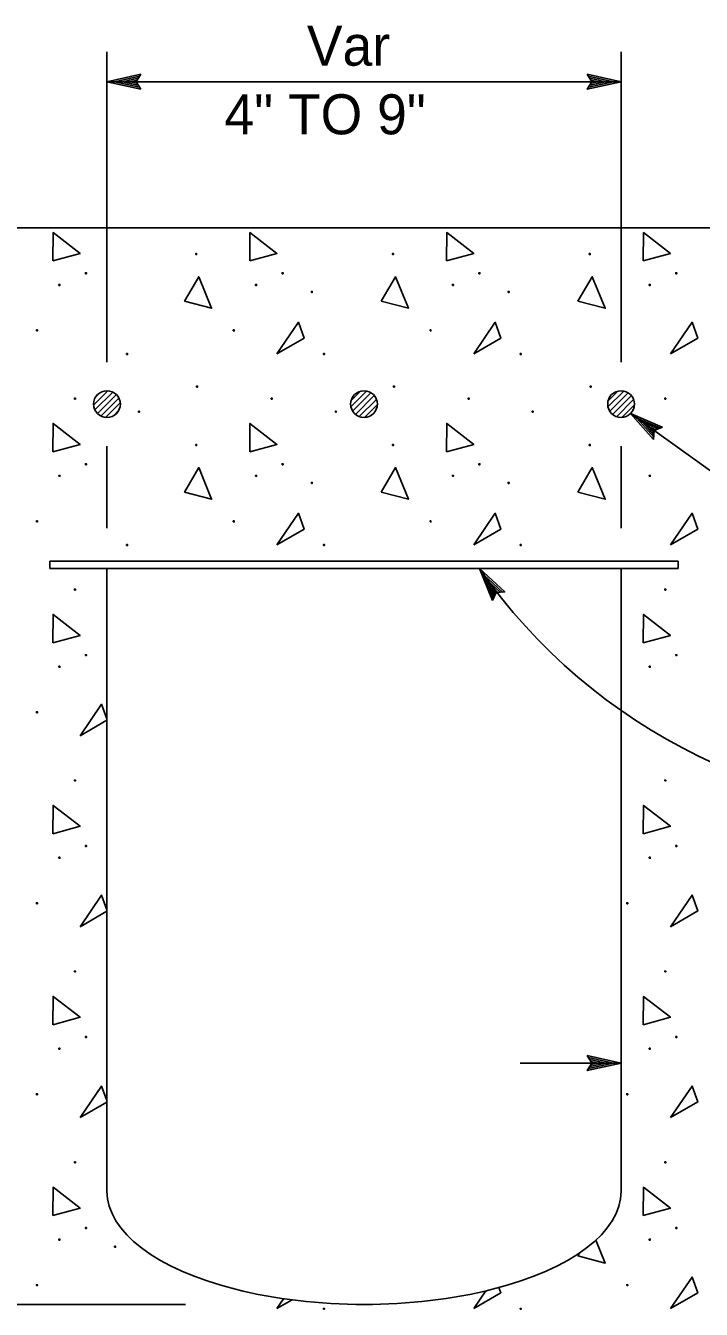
# Model space of a CAD drawing. Extents: x -893 to 867, y -474 to 712.
# Drawn here: x -656.6 to -538.4, y -269.7 to -45.2 of the extents above; entities that cross this region are included whole.
import ezdxf

# ---------------------------------------------------------------- set-up
doc = ezdxf.new("R2010")
doc.units = 0
for name, color, linetype in [('36 Drainage', 7, 'Continuous'), ('56 Stage 3 Anno', 7, 'Continuous'), ('57 Undefined', 7, 'Continuous'), ('60 Nongeo Data', 7, 'Continuous')]:
    doc.layers.add(name, color=color, linetype=linetype)

msp = doc.modelspace()

# ---------------------------------------------------------------- linework, layer by layer
at = {"layer": '36 Drainage'}
for p, q in [((-642.41, -166.66), (-647.11, -169.38)), ((-642.41, -200.06), (-647.11, -202.78)), ((-642.41, -233.46), (-647.11, -236.18)), ((-559.96, -260.36), (-559.62, -259.79)), ((-578.21, -269.59), (-576.09, -266.47)), ((-612.66, -269.59), (-611.48, -267.86)), ((-610, -268.05), (-612.66, -269.59))]:
    msp.add_line(p, q, dxfattribs=at)
for points in [[(-651.87, -86.3), (-651.83, -81.35), (-647.11, -85.01), (-651.87, -86.3)], [(-617.42, -86.3), (-617.38, -81.35), (-612.66, -85.01), (-617.42, -86.3)], [(-582.97, -86.3), (-582.93, -81.35), (-578.21, -85.01), (-582.97, -86.3)], [(-548.52, -86.3), (-548.48, -81.35), (-543.76, -85.01), (-548.52, -86.3)], [(-626.88, -85.2), (-626.71, -85.2), (-626.71, -85.03), (-626.88, -85.03), (-626.88, -85.2)], [(-592.43, -85.2), (-592.26, -85.2), (-592.26, -85.03), (-592.43, -85.03), (-592.43, -85.2)], [(-557.98, -85.2), (-557.81, -85.2), (-557.81, -85.03), (-557.98, -85.03), (-557.98, -85.2)], [(-646.19, -88.56), (-646.02, -88.56), (-646.02, -88.39), (-646.19, -88.39), (-646.19, -88.56)], [(-628.86, -93.34), (-626.35, -89.07), (-624.09, -94.6), (-628.86, -93.34)], [(-611.74, -88.56), (-611.57, -88.56), (-611.57, -88.39), (-611.74, -88.39), (-611.74, -88.56)], [(-594.41, -93.34), (-591.9, -89.07), (-589.63, -94.6), (-594.41, -93.34)], [(-577.29, -88.56), (-577.12, -88.56), (-577.12, -88.39), (-577.29, -88.39), (-577.29, -88.56)], [(-559.96, -93.34), (-557.45, -89.07), (-555.18, -94.6), (-559.96, -93.34)], [(-542.84, -88.56), (-542.67, -88.56), (-542.67, -88.39), (-542.84, -88.39), (-542.84, -88.56)], [(-650.83, -90.59), (-650.66, -90.59), (-650.66, -90.42), (-650.83, -90.42), (-650.83, -90.59)], [(-616.38, -90.59), (-616.21, -90.59), (-616.21, -90.42), (-616.38, -90.42), (-616.38, -90.59)], [(-606.63, -91.82), (-606.46, -91.82), (-606.46, -91.65), (-606.63, -91.65), (-606.63, -91.82)], [(-581.93, -90.59), (-581.76, -90.59), (-581.76, -90.42), (-581.93, -90.42), (-581.93, -90.59)], [(-572.18, -91.82), (-572.01, -91.82), (-572.01, -91.65), (-572.18, -91.65), (-572.18, -91.82)], [(-547.48, -90.59), (-547.31, -90.59), (-547.31, -90.42), (-547.48, -90.42), (-547.48, -90.59)], [(-654.76, -98.55), (-654.59, -98.55), (-654.59, -98.39), (-654.76, -98.39), (-654.76, -98.55)], [(-620.31, -98.55), (-620.14, -98.55), (-620.14, -98.39), (-620.31, -98.39), (-620.31, -98.55)], [(-612.66, -102.57), (-608.89, -97.04), (-607.88, -99.8), (-612.66, -102.57)], [(-585.85, -98.55), (-585.69, -98.55), (-585.69, -98.39), (-585.85, -98.39), (-585.85, -98.55)], [(-578.21, -102.57), (-574.44, -97.04), (-573.43, -99.8), (-578.21, -102.57)], [(-543.76, -102.57), (-539.99, -97.04), (-538.98, -99.8), (-543.76, -102.57)], [(-638.97, -102.69), (-638.8, -102.69), (-638.8, -102.53), (-638.97, -102.53), (-638.97, -102.69)], [(-604.52, -102.69), (-604.35, -102.69), (-604.35, -102.53), (-604.52, -102.53), (-604.52, -102.69)], [(-570.07, -102.69), (-569.9, -102.69), (-569.9, -102.53), (-570.07, -102.53), (-570.07, -102.69)], [(-626.72, -108.37), (-626.55, -108.37), (-626.55, -108.21), (-626.72, -108.21), (-626.72, -108.37)], [(-592.27, -108.37), (-592.1, -108.37), (-592.1, -108.21), (-592.27, -108.21), (-592.27, -108.37)], [(-557.81, -108.37), (-557.65, -108.37), (-557.65, -108.21), (-557.81, -108.21), (-557.81, -108.37)], [(-648.1, -110.48), (-647.93, -110.48), (-647.93, -110.32), (-648.1, -110.32), (-648.1, -110.48)], [(-613.65, -110.48), (-613.48, -110.48), (-613.48, -110.32), (-613.65, -110.32), (-613.65, -110.48)], [(-579.2, -110.48), (-579.03, -110.48), (-579.03, -110.32), (-579.2, -110.32), (-579.2, -110.48)], [(-544.75, -110.48), (-544.58, -110.48), (-544.58, -110.32), (-544.75, -110.32), (-544.75, -110.48)], [(-636.88, -112.76), (-636.71, -112.76), (-636.71, -112.6), (-636.88, -112.6), (-636.88, -112.76)], [(-602.43, -112.76), (-602.26, -112.76), (-602.26, -112.6), (-602.43, -112.6), (-602.43, -112.76)], [(-567.98, -112.76), (-567.81, -112.76), (-567.81, -112.6), (-567.98, -112.6), (-567.98, -112.76)], [(-651.87, -119.71), (-651.83, -114.75), (-647.11, -118.41), (-651.87, -119.71)], [(-617.42, -119.71), (-617.38, -114.75), (-612.66, -118.41), (-617.42, -119.71)], [(-582.97, -119.71), (-582.93, -114.75), (-578.21, -118.41), (-582.97, -119.71)], [(-626.88, -118.6), (-626.71, -118.6), (-626.71, -118.43), (-626.88, -118.43), (-626.88, -118.6)], [(-592.43, -118.6), (-592.26, -118.6), (-592.26, -118.43), (-592.43, -118.43), (-592.43, -118.6)], [(-557.98, -118.6), (-557.81, -118.6), (-557.81, -118.43), (-557.98, -118.43), (-557.98, -118.6)], [(-646.19, -121.96), (-646.02, -121.96), (-646.02, -121.79), (-646.19, -121.79), (-646.19, -121.96)], [(-628.86, -126.75), (-626.35, -122.47), (-624.09, -128), (-628.86, -126.75)], [(-611.74, -121.96), (-611.57, -121.96), (-611.57, -121.79), (-611.74, -121.79), (-611.74, -121.96)], [(-594.41, -126.75), (-591.9, -122.47), (-589.63, -128), (-594.41, -126.75)], [(-577.29, -121.96), (-577.12, -121.96), (-577.12, -121.79), (-577.29, -121.79), (-577.29, -121.96)], [(-559.96, -126.75), (-557.45, -122.47), (-555.18, -128), (-559.96, -126.75)], [(-650.83, -123.99), (-650.66, -123.99), (-650.66, -123.82), (-650.83, -123.82), (-650.83, -123.99)], [(-616.38, -123.99), (-616.21, -123.99), (-616.21, -123.82), (-616.38, -123.82), (-616.38, -123.99)], [(-606.63, -125.22), (-606.46, -125.22), (-606.46, -125.06), (-606.63, -125.06), (-606.63, -125.22)], [(-581.93, -123.99), (-581.76, -123.99), (-581.76, -123.82), (-581.93, -123.82), (-581.93, -123.99)], [(-572.18, -125.22), (-572.01, -125.22), (-572.01, -125.06), (-572.18, -125.06), (-572.18, -125.22)], [(-547.48, -123.99), (-547.31, -123.99), (-547.31, -123.82), (-547.48, -123.82), (-547.48, -123.99)], [(-654.76, -131.96), (-654.59, -131.96), (-654.59, -131.79), (-654.76, -131.79), (-654.76, -131.96)], [(-620.31, -131.96), (-620.14, -131.96), (-620.14, -131.79), (-620.31, -131.79), (-620.31, -131.96)], [(-612.66, -135.97), (-608.89, -130.44), (-607.88, -133.21), (-612.66, -135.97)], [(-585.85, -131.96), (-585.69, -131.96), (-585.69, -131.79), (-585.85, -131.79), (-585.85, -131.96)], [(-578.21, -135.97), (-574.44, -130.44), (-573.43, -133.21), (-578.21, -135.97)], [(-543.76, -135.97), (-539.99, -130.44), (-538.98, -133.21), (-543.76, -135.97)], [(-638.97, -136.1), (-638.8, -136.1), (-638.8, -135.93), (-638.97, -135.93), (-638.97, -136.1)], [(-604.52, -136.1), (-604.35, -136.1), (-604.35, -135.93), (-604.52, -135.93), (-604.52, -136.1)], [(-570.07, -136.1), (-569.9, -136.1), (-569.9, -135.93), (-570.07, -135.93), (-570.07, -136.1)], [(-648.1, -143.89), (-647.93, -143.89), (-647.93, -143.72), (-648.1, -143.72), (-648.1, -143.89)], [(-544.75, -143.89), (-544.58, -143.89), (-544.58, -143.72), (-544.75, -143.72), (-544.75, -143.89)], [(-651.87, -153.11), (-651.83, -148.16), (-647.11, -151.81), (-651.87, -153.11)], [(-548.52, -153.11), (-548.48, -148.16), (-543.76, -151.81), (-548.52, -153.11)], [(-646.19, -155.36), (-646.02, -155.36), (-646.02, -155.2), (-646.19, -155.2), (-646.19, -155.36)], [(-542.84, -155.36), (-542.67, -155.36), (-542.67, -155.2), (-542.84, -155.2), (-542.84, -155.36)], [(-650.83, -157.4), (-650.66, -157.4), (-650.66, -157.23), (-650.83, -157.23), (-650.83, -157.4)], [(-547.48, -157.4), (-547.31, -157.4), (-547.31, -157.23), (-547.48, -157.23), (-547.48, -157.4)], [(-647.11, -169.38), (-643.34, -163.85), (-642.41, -166.39)], [(-654.76, -165.36), (-654.59, -165.36), (-654.59, -165.19), (-654.76, -165.19), (-654.76, -165.36)], [(-648.1, -177.29), (-647.93, -177.29), (-647.93, -177.12), (-648.1, -177.12), (-648.1, -177.29)], [(-544.75, -177.29), (-544.58, -177.29), (-544.58, -177.12), (-544.75, -177.12), (-544.75, -177.29)], [(-651.87, -186.52), (-651.83, -181.56), (-647.11, -185.22), (-651.87, -186.52)], [(-548.52, -186.52), (-548.48, -181.56), (-543.76, -185.22), (-548.52, -186.52)], [(-646.19, -188.77), (-646.02, -188.77), (-646.02, -188.6), (-646.19, -188.6), (-646.19, -188.77)], [(-542.84, -188.77), (-542.67, -188.77), (-542.67, -188.6), (-542.84, -188.6), (-542.84, -188.77)], [(-650.83, -190.8), (-650.66, -190.8), (-650.66, -190.63), (-650.83, -190.63), (-650.83, -190.8)], [(-547.48, -190.8), (-547.31, -190.8), (-547.31, -190.63), (-547.48, -190.63), (-547.48, -190.8)], [(-647.11, -202.78), (-643.34, -197.25), (-642.41, -199.8)], [(-543.76, -202.78), (-539.99, -197.25), (-538.98, -200.01), (-543.76, -202.78)], [(-654.76, -198.77), (-654.59, -198.77), (-654.59, -198.6), (-654.76, -198.6), (-654.76, -198.77)], [(-551.4, -198.77), (-551.24, -198.77), (-551.24, -198.6), (-551.4, -198.6), (-551.4, -198.77)], [(-648.1, -210.7), (-647.93, -210.7), (-647.93, -210.53), (-648.1, -210.53), (-648.1, -210.7)], [(-544.75, -210.7), (-544.58, -210.7), (-544.58, -210.53), (-544.75, -210.53), (-544.75, -210.7)], [(-651.87, -219.92), (-651.83, -214.96), (-647.11, -218.62), (-651.87, -219.92)], [(-548.52, -219.92), (-548.48, -214.96), (-543.76, -218.62), (-548.52, -219.92)], [(-646.19, -222.17), (-646.02, -222.17), (-646.02, -222), (-646.19, -222), (-646.19, -222.17)], [(-542.84, -222.17), (-542.67, -222.17), (-542.67, -222), (-542.84, -222), (-542.84, -222.17)], [(-650.83, -224.2), (-650.66, -224.2), (-650.66, -224.04), (-650.83, -224.04), (-650.83, -224.2)], [(-547.48, -224.2), (-547.31, -224.2), (-547.31, -224.04), (-547.48, -224.04), (-547.48, -224.2)], [(-647.11, -236.18), (-643.34, -230.65), (-642.41, -233.2)], [(-543.76, -236.18), (-539.99, -230.65), (-538.98, -233.42), (-543.76, -236.18)], [(-654.76, -232.17), (-654.59, -232.17), (-654.59, -232), (-654.76, -232), (-654.76, -232.17)], [(-551.4, -232.17), (-551.24, -232.17), (-551.24, -232), (-551.4, -232), (-551.4, -232.17)], [(-648.1, -244.1), (-647.93, -244.1), (-647.93, -243.93), (-648.1, -243.93), (-648.1, -244.1)], [(-544.75, -244.1), (-544.58, -244.1), (-544.58, -243.93), (-544.75, -243.93), (-544.75, -244.1)], [(-651.87, -253.32), (-651.83, -248.37), (-647.11, -252.03), (-651.87, -253.32)], [(-548.52, -253.32), (-548.48, -248.37), (-543.76, -252.03), (-548.52, -253.32)], [(-646.19, -255.58), (-646.02, -255.58), (-646.02, -255.41), (-646.19, -255.41), (-646.19, -255.58)], [(-542.84, -255.58), (-542.67, -255.58), (-542.67, -255.41), (-542.84, -255.41), (-542.84, -255.58)], [(-650.83, -257.61), (-650.66, -257.61), (-650.66, -257.44), (-650.83, -257.44), (-650.83, -257.61)], [(-556.83, -257.59), (-555.18, -261.62), (-559.96, -260.36)], [(-547.48, -257.61), (-547.31, -257.61), (-547.31, -257.44), (-547.48, -257.44), (-547.48, -257.61)], [(-641.08, -258.84), (-640.91, -258.84), (-640.91, -258.67), (-641.08, -258.67), (-641.08, -258.84)], [(-543.76, -269.59), (-539.99, -264.06), (-538.98, -266.82), (-543.76, -269.59)], [(-654.76, -265.57), (-654.59, -265.57), (-654.59, -265.41), (-654.76, -265.41), (-654.76, -265.57)], [(-573.78, -265.88), (-573.43, -266.82), (-578.21, -269.59)], [(-551.4, -265.57), (-551.24, -265.57), (-551.24, -265.41), (-551.4, -265.41), (-551.4, -265.57)], [(-604.52, -269.71), (-604.35, -269.71), (-604.35, -269.55), (-604.52, -269.55), (-604.52, -269.71)], [(-570.07, -269.71), (-569.9, -269.71), (-569.9, -269.55), (-570.07, -269.55), (-570.07, -269.71)]]:
    msp.add_lwpolyline(points, dxfattribs=at)
at = {"layer": '56 Stage 3 Anno'}
for p, q in [((-642.41, -104.02), (-642.41, -49.76)), ((-552.41, -104.02), (-552.41, -49.76)), ((-642.41, -54.97), (-552.41, -54.97)), ((-507.97, -143.67), (-550.76, -113.02)), ((-642.41, -133.07), (-642.41, -118.7)), ((-552.41, -133.07), (-552.41, -118.7)), ((-552.41, -226.65), (-570.06, -226.65)), ((-628.64, -268.86), (-770.07, -268.86))]:
    msp.add_line(p, q, dxfattribs=at)
for points in [[(-636.51, -56.29), (-642.41, -54.97), (-636.51, -53.66), (-636.72, -54.01), (-641.04, -54.97), (-636.72, -55.94), (-636.93, -55.59), (-639.69, -54.97), (-636.93, -54.36), (-637.14, -54.71), (-638.33, -54.97), (-637.13, -55.24), (-637.3, -54.97), (-636.51, -53.66), (-637.3, -54.97)], [(-558.32, -53.65), (-552.41, -54.97), (-558.32, -56.28), (-558.11, -55.93), (-553.78, -54.97), (-558.11, -54), (-557.9, -54.35), (-555.13, -54.97), (-557.9, -55.58), (-557.69, -55.23), (-556.49, -54.97), (-557.69, -54.7), (-557.53, -54.97), (-558.32, -56.28), (-557.53, -54.97)], [(-546.72, -117.53), (-550.76, -113.02), (-545.19, -115.39), (-545.57, -115.55), (-549.64, -113.81), (-546.69, -117.12), (-546.66, -116.72), (-548.55, -114.6), (-545.94, -115.71), (-546.32, -115.88), (-547.44, -115.39), (-546.62, -116.31), (-546.6, -116), (-545.19, -115.39), (-546.6, -116)], [(-574.92, -145.71), (-577.21, -140.11), (-572.76, -144.2), (-573.17, -144.23), (-576.43, -141.23), (-574.75, -145.34), (-574.58, -144.96), (-575.66, -142.34), (-573.58, -144.26), (-573.98, -144.29), (-574.88, -143.46), (-574.42, -144.59), (-574.29, -144.31), (-572.76, -144.2), (-574.29, -144.31)], [(-558.32, -225.33), (-552.41, -226.65), (-558.32, -227.96), (-558.11, -227.61), (-553.78, -226.65), (-558.11, -225.68), (-557.9, -226.03), (-555.13, -226.65), (-557.9, -227.26), (-557.69, -226.91), (-556.49, -226.65), (-557.69, -226.38), (-557.53, -226.65), (-558.32, -227.96), (-557.53, -226.65)]]:
    msp.add_lwpolyline(points, close=True, dxfattribs=at)
msp.add_arc((-494.89, -82.74), 100.34, 214.8718, 273.1494, dxfattribs=at)
at = {"layer": '60 Nongeo Data'}
for p, q in [((-743.2, -80.55), (-407.04, -80.55)), ((-507.41, -80.55), (-687.41, -80.55)), ((-644.74, -111.53), (-642.24, -109.03)), ((-644.52, -112.37), (-641.4, -109.25)), ((-644.41, -110.14), (-643.64, -109.37)), ((-644.09, -113), (-640.77, -109.69)), ((-599.7, -111.83), (-596.95, -109.07)), ((-599.67, -110.74), (-598.05, -109.11)), ((-599.4, -112.59), (-596.19, -109.37)), ((-598.91, -113.15), (-595.62, -109.86)), ((-554.7, -111.86), (-551.91, -109.08)), ((-554.68, -110.79), (-552.99, -109.1)), ((-554.39, -112.61), (-551.16, -109.38)), ((-553.89, -113.17), (-550.6, -109.88)), ((-643.47, -113.45), (-640.33, -110.3)), ((-642.65, -113.69), (-640.09, -111.12)), ((-598.24, -113.55), (-595.23, -110.53)), ((-597.33, -113.7), (-595.07, -111.44)), ((-553.21, -113.56), (-550.22, -110.56)), ((-552.29, -113.7), (-550.08, -111.48)), ((-641.35, -113.44), (-640.34, -112.43)), ((-652.41, -138.86), (-542.41, -138.86)), ((-652.41, -138.86), (-652.41, -140.11)), ((-542.41, -138.86), (-542.41, -140.11)), ((-652.41, -140.11), (-542.41, -140.11)), ((-642.41, -140.11), (-642.41, -249.05)), ((-552.41, -140.11), (-552.41, -249.05))]:
    msp.add_line(p, q, dxfattribs=at)
for centre in [(-642.41, -111.36), (-597.41, -111.36), (-552.41, -111.36)]:
    msp.add_circle(centre, 2.34, dxfattribs=at)
msp.add_ellipse((-597.41, -249.05), major_axis=(-45, 0), ratio=0.440205, start_param=0, end_param=3.141593, dxfattribs=at)

# ---------------------------------------------------------------- texts
at = {"layer": '57 Undefined'}
for s, p in [('Var', (-607.41, -52.16)), ('4" TO 9"', (-621.85, -64.16))]:
    msp.add_text(s, height=7, dxfattribs=at).set_placement(p)

doc.saveas('drawing.dxf')
